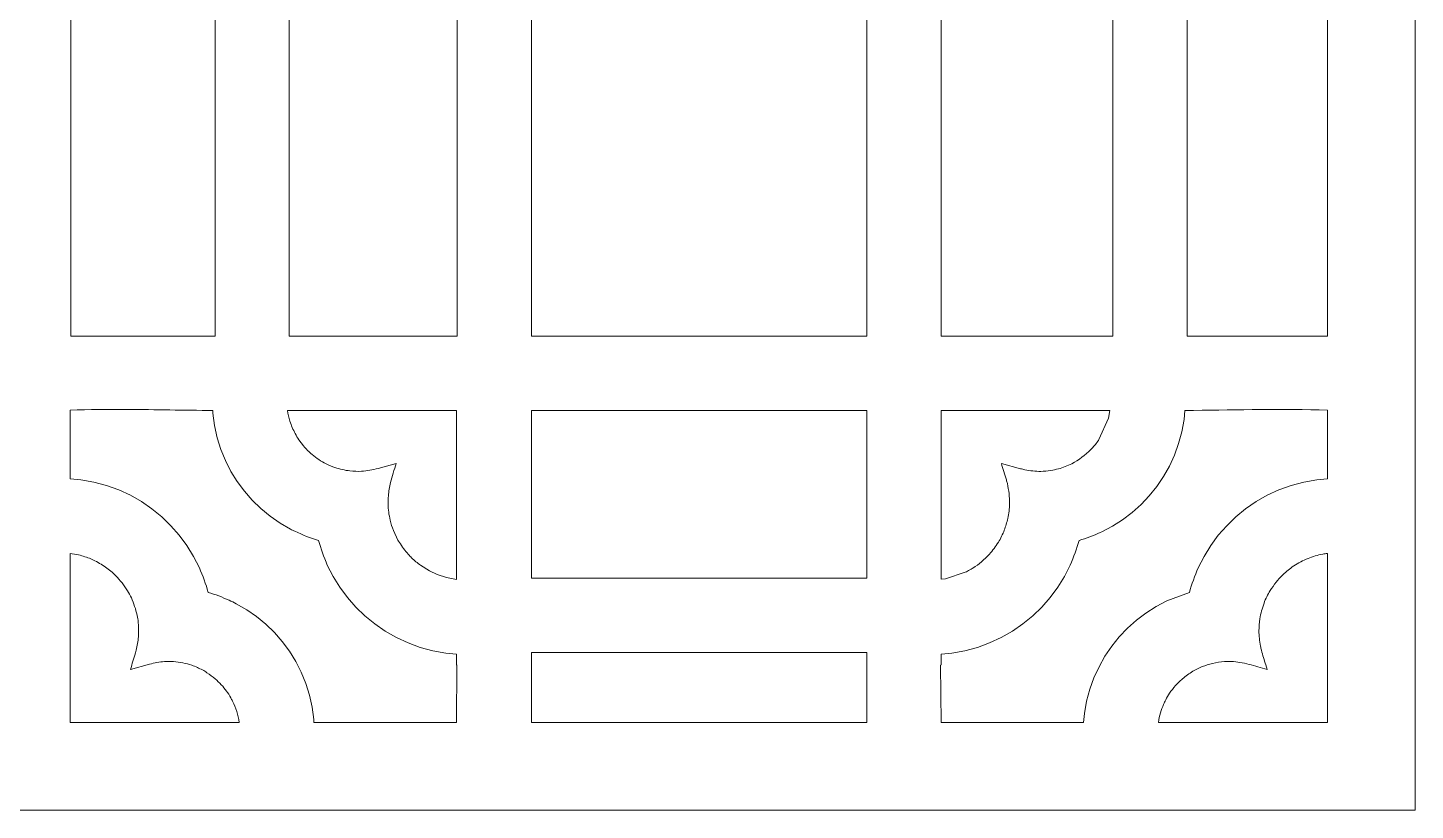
# Model space of a CAD drawing. Header units: centimetres. Extents: x 1.9 to 27.5, y 3.5 to 9.5.
# Drawn here: x 22.19 to 27.5, y 3.51 to 6.51 of the extents above; entities that cross this region are included whole.
import ezdxf

# ---------------------------------------------------------------- set-up
doc = ezdxf.new("R2010")
doc.units = ezdxf.units.CM
doc.header["$MEASUREMENT"] = 0
doc.layers.add('layer 1', color=7, linetype='Continuous')

msp = doc.modelspace()

# ---------------------------------------------------------------- linework, layer by layer
at = {"layer": 'layer 1', "color": 250, "lineweight": 9}
for points, knots in [([(27.5, 9.5), (27.5, 9.5), (27.5, 3.5124), (27.5, 3.5124), (27.5, 3.5124), (27.5, 3.5124), (15.51855, 3.5124), (15.51855, 3.5124), (15.51855, 3.5124), (15.51855, 3.5124), (15.51855, 9.5), (15.51855, 9.5), (15.51855, 9.5), (15.51855, 9.5), (27.5, 9.5), (27.5, 9.5)], [0, 0, 0, 0, 0.2, 0.2, 0.2, 0.2, 0.4, 0.4, 0.4, 0.4, 0.6, 0.6, 0.6, 0.6, 1, 1, 1, 1]), ([(22.90642, 7.6861), (22.90642, 7.6861), (22.35434, 7.6861), (22.35434, 7.6861), (22.35434, 7.6861), (22.35434, 7.6861), (22.35434, 5.32631), (22.35434, 5.32631), (22.35434, 5.32631), (22.35434, 5.32631), (22.90642, 5.32631), (22.90642, 5.32631), (22.90642, 5.32631), (22.90642, 5.32631), (22.90642, 7.6861), (22.90642, 7.6861)], [0, 0, 0, 0, 0.2, 0.2, 0.2, 0.2, 0.4, 0.4, 0.4, 0.4, 0.6, 0.6, 0.6, 0.6, 1, 1, 1, 1]), ([(23.83271, 7.6861), (23.83271, 7.6861), (23.19083, 7.6861), (23.19083, 7.6861), (23.19083, 7.6861), (23.19083, 7.6861), (23.19083, 5.32631), (23.19083, 5.32631), (23.19083, 5.32631), (23.19083, 5.32631), (23.83271, 5.32631), (23.83271, 5.32631), (23.83271, 5.32631), (23.83271, 5.32631), (23.83271, 7.6861), (23.83271, 7.6861)], [0, 0, 0, 0, 0.2, 0.2, 0.2, 0.2, 0.4, 0.4, 0.4, 0.4, 0.6, 0.6, 0.6, 0.6, 1, 1, 1, 1]), ([(24.11716, 5.32631), (24.11716, 5.32631), (25.40091, 5.32631), (25.40091, 5.32631), (25.40091, 5.32631), (25.40091, 5.32631), (25.40091, 7.6861), (25.40091, 7.6861), (25.40091, 7.6861), (25.40091, 7.6861), (24.11716, 7.6861), (24.11716, 7.6861), (24.11716, 7.6861), (24.11716, 7.6861), (24.11716, 5.32631), (24.11716, 5.32631)], [0, 0, 0, 0, 0.2, 0.2, 0.2, 0.2, 0.4, 0.4, 0.4, 0.4, 0.6, 0.6, 0.6, 0.6, 1, 1, 1, 1]), ([(26.34222, 7.6861), (26.34222, 7.6861), (25.68537, 7.6861), (25.68537, 7.6861), (25.68537, 7.6861), (25.68537, 7.6861), (25.68537, 5.32631), (25.68537, 5.32631), (25.68537, 5.32631), (25.68537, 5.32631), (26.34222, 5.32631), (26.34222, 5.32631), (26.34222, 5.32631), (26.34222, 5.32631), (26.34222, 7.6861), (26.34222, 7.6861)], [0, 0, 0, 0, 0.2, 0.2, 0.2, 0.2, 0.4, 0.4, 0.4, 0.4, 0.6, 0.6, 0.6, 0.6, 1, 1, 1, 1]), ([(26.62663, 5.32631), (26.62663, 5.32631), (27.16373, 5.32631), (27.16373, 5.32631), (27.16373, 5.32631), (27.16373, 5.32631), (27.16373, 7.6861), (27.16373, 7.6861), (27.16373, 7.6861), (27.16373, 7.6861), (26.62663, 7.6861), (26.62663, 7.6861), (26.62663, 7.6861), (26.62663, 7.6861), (26.62663, 5.32631), (26.62663, 5.32631)], [0, 0, 0, 0, 0.2, 0.2, 0.2, 0.2, 0.4, 0.4, 0.4, 0.4, 0.6, 0.6, 0.6, 0.6, 1, 1, 1, 1]), ([(22.89762, 5.04202), (22.78843, 5.0426), (22.6793, 5.04522), (22.57017, 5.04581), (22.57017, 5.04581), (22.49752, 5.04611), (22.4248, 5.04572), (22.35221, 5.0433)], [0, 0, 0, 0, 0.3333333, 0.3333333, 0.3333333, 0.3333333, 1, 1, 1, 1]), ([(27.16373, 5.0433), (26.99319, 5.04886), (26.8225, 5.04378), (26.65185, 5.04223), (26.65185, 5.04223), (26.64064, 5.04217), (26.62943, 5.04206), (26.61816, 5.04202)], [0, 0, 0, 0, 0.3333333, 0.3333333, 0.3333333, 0.3333333, 1, 1, 1, 1]), ([(22.35221, 5.0433), (22.35221, 5.0433), (22.35221, 4.78048), (22.35221, 4.78048), (22.35221, 4.78048), (22.35221, 4.78048), (22.3931, 4.77683), (22.3931, 4.77683), (22.3931, 4.77683), (22.3931, 4.77683), (22.44292, 4.76795), (22.44292, 4.76795), (22.44292, 4.76795), (22.44292, 4.76795), (22.4912, 4.75495), (22.4912, 4.75495), (22.4912, 4.75495), (22.4912, 4.75495), (22.53773, 4.73798), (22.53773, 4.73798), (22.53773, 4.73798), (22.53773, 4.73798), (22.58239, 4.71729), (22.58239, 4.71729), (22.58239, 4.71729), (22.58239, 4.71729), (22.62482, 4.69305), (22.62482, 4.69305), (22.62482, 4.69305), (22.62482, 4.69305), (22.66499, 4.66542), (22.66499, 4.66542), (22.66499, 4.66542), (22.66499, 4.66542), (22.70266, 4.63464), (22.70266, 4.63464), (22.70266, 4.63464), (22.70266, 4.63464), (22.73762, 4.60089), (22.73762, 4.60089), (22.73762, 4.60089), (22.73762, 4.60089), (22.76966, 4.56436), (22.76966, 4.56436), (22.76966, 4.56436), (22.76966, 4.56436), (22.79869, 4.52525), (22.79869, 4.52525), (22.79869, 4.52525), (22.79869, 4.52525), (22.82431, 4.48369), (22.82431, 4.48369), (22.82431, 4.48369), (22.82431, 4.48369), (22.84654, 4.44003), (22.84654, 4.44003)], [0, 0, 0, 0, 0.0666667, 0.0666667, 0.0666667, 0.0666667, 0.1333333, 0.1333333, 0.1333333, 0.1333333, 0.2, 0.2, 0.2, 0.2, 0.2666667, 0.2666667, 0.2666667, 0.2666667, 0.3333333, 0.3333333, 0.3333333, 0.3333333, 0.4, 0.4, 0.4, 0.4, 0.4666667, 0.4666667, 0.4666667, 0.4666667, 0.5333333, 0.5333333, 0.5333333, 0.5333333, 0.6, 0.6, 0.6, 0.6, 0.6666667, 0.6666667, 0.6666667, 0.6666667, 0.7333333, 0.7333333, 0.7333333, 0.7333333, 0.8, 0.8, 0.8, 0.8, 0.8666667, 0.8666667, 0.8666667, 0.8666667, 1, 1, 1, 1]), ([(23.19498, 4.58793), (23.19498, 4.58793), (23.15517, 4.61102), (23.15517, 4.61102), (23.15517, 4.61102), (23.15517, 4.61102), (23.11745, 4.63721), (23.11745, 4.63721), (23.11745, 4.63721), (23.11745, 4.63721), (23.08208, 4.66638), (23.08208, 4.66638), (23.08208, 4.66638), (23.08208, 4.66638), (23.04927, 4.69829), (23.04927, 4.69829), (23.04927, 4.69829), (23.04927, 4.69829), (23.0191, 4.73275), (23.0191, 4.73275), (23.0191, 4.73275), (23.0191, 4.73275), (22.99181, 4.76966), (22.99181, 4.76966), (22.99181, 4.76966), (22.99181, 4.76966), (22.96759, 4.80877), (22.96759, 4.80877), (22.96759, 4.80877), (22.96759, 4.80877), (22.94655, 4.84993), (22.94655, 4.84993), (22.94655, 4.84993), (22.94655, 4.84993), (22.92891, 4.89303), (22.92891, 4.89303), (22.92891, 4.89303), (22.92891, 4.89303), (22.9149, 4.93777), (22.9149, 4.93777), (22.9149, 4.93777), (22.9149, 4.93777), (22.90464, 4.98403), (22.90464, 4.98403), (22.90464, 4.98403), (22.90464, 4.98403), (22.89831, 5.03154), (22.89831, 5.03154), (22.89831, 5.03154), (22.89831, 5.03154), (22.89762, 5.04202), (22.89762, 5.04202)], [0, 0, 0, 0, 0.0714286, 0.0714286, 0.0714286, 0.0714286, 0.1428571, 0.1428571, 0.1428571, 0.1428571, 0.2142857, 0.2142857, 0.2142857, 0.2142857, 0.2857143, 0.2857143, 0.2857143, 0.2857143, 0.3571429, 0.3571429, 0.3571429, 0.3571429, 0.4285714, 0.4285714, 0.4285714, 0.4285714, 0.5, 0.5, 0.5, 0.5, 0.5714286, 0.5714286, 0.5714286, 0.5714286, 0.6428571, 0.6428571, 0.6428571, 0.6428571, 0.7142857, 0.7142857, 0.7142857, 0.7142857, 0.7857143, 0.7857143, 0.7857143, 0.7857143, 0.8571429, 0.8571429, 0.8571429, 0.8571429, 1, 1, 1, 1]), ([(23.18358, 5.0419), (23.18568, 5.02794), (23.189, 5.01429), (23.19275, 5.00067), (23.19275, 5.00067), (23.19852, 4.98435), (23.20529, 4.96859), (23.21336, 4.95324), (23.21336, 4.95324), (23.21755, 4.9453), (23.22205, 4.93753), (23.22689, 4.92989)], [0, 0, 0, 0, 0.25, 0.25, 0.25, 0.25, 0.5, 0.5, 0.5, 0.5, 1, 1, 1, 1]), ([(23.69328, 4.4495), (23.69328, 4.4495), (23.72742, 4.42838), (23.72742, 4.42838), (23.72742, 4.42838), (23.72742, 4.42838), (23.75623, 4.41463), (23.75623, 4.41463), (23.75623, 4.41463), (23.75623, 4.41463), (23.79256, 4.40254), (23.79256, 4.40254), (23.79256, 4.40254), (23.79256, 4.40254), (23.83061, 4.39581), (23.83061, 4.39581), (23.83061, 4.39581), (23.83061, 4.39581), (23.83061, 5.0419), (23.83061, 5.0419), (23.83061, 5.0419), (23.83061, 5.0419), (23.18358, 5.0419), (23.18358, 5.0419)], [0, 0, 0, 0, 0.1428571, 0.1428571, 0.1428571, 0.1428571, 0.2857143, 0.2857143, 0.2857143, 0.2857143, 0.4285714, 0.4285714, 0.4285714, 0.4285714, 0.5714286, 0.5714286, 0.5714286, 0.5714286, 0.7142857, 0.7142857, 0.7142857, 0.7142857, 1, 1, 1, 1]), ([(24.11716, 4.40001), (24.11716, 4.40001), (25.40091, 4.40001), (25.40091, 4.40001), (25.40091, 4.40001), (25.40091, 4.40001), (25.40091, 5.0419), (25.40091, 5.0419), (25.40091, 5.0419), (25.40091, 5.0419), (24.11716, 5.0419), (24.11716, 5.0419), (24.11716, 5.0419), (24.11716, 5.0419), (24.11716, 4.40001), (24.11716, 4.40001)], [0, 0, 0, 0, 0.2, 0.2, 0.2, 0.2, 0.4, 0.4, 0.4, 0.4, 0.6, 0.6, 0.6, 0.6, 1, 1, 1, 1]), ([(26.2895, 4.93055), (26.2895, 4.93055), (26.32642, 5.01303), (26.32642, 5.01303), (26.32642, 5.01303), (26.32642, 5.01303), (26.3317, 5.0419), (26.3317, 5.0419), (26.3317, 5.0419), (26.3317, 5.0419), (25.68537, 5.0419), (25.68537, 5.0419), (25.68537, 5.0419), (25.68537, 5.0419), (25.68537, 4.39603), (25.68537, 4.39603), (25.68537, 4.39603), (25.68537, 4.39603), (25.70244, 4.39829), (25.70244, 4.39829), (25.70244, 4.39829), (25.70244, 4.39829), (25.77774, 4.42275), (25.77774, 4.42275)], [0, 0, 0, 0, 0.1428571, 0.1428571, 0.1428571, 0.1428571, 0.2857143, 0.2857143, 0.2857143, 0.2857143, 0.4285714, 0.4285714, 0.4285714, 0.4285714, 0.5714286, 0.5714286, 0.5714286, 0.5714286, 0.7142857, 0.7142857, 0.7142857, 0.7142857, 1, 1, 1, 1]), ([(26.61816, 5.04202), (26.61816, 5.04202), (26.61506, 5.00768), (26.61506, 5.00768), (26.61506, 5.00768), (26.61506, 5.00768), (26.60668, 4.96073), (26.60668, 4.96073), (26.60668, 4.96073), (26.60668, 4.96073), (26.59454, 4.9152), (26.59454, 4.9152), (26.59454, 4.9152), (26.59454, 4.9152), (26.57865, 4.87126), (26.57865, 4.87126), (26.57865, 4.87126), (26.57865, 4.87126), (26.55932, 4.82912), (26.55932, 4.82912), (26.55932, 4.82912), (26.55932, 4.82912), (26.53666, 4.78895), (26.53666, 4.78895), (26.53666, 4.78895), (26.53666, 4.78895), (26.51086, 4.75091), (26.51086, 4.75091), (26.51086, 4.75091), (26.51086, 4.75091), (26.48214, 4.7152), (26.48214, 4.7152), (26.48214, 4.7152), (26.48214, 4.7152), (26.45061, 4.682), (26.45061, 4.682), (26.45061, 4.682), (26.45061, 4.682), (26.41647, 4.65144), (26.41647, 4.65144), (26.41647, 4.65144), (26.41647, 4.65144), (26.37989, 4.62373), (26.37989, 4.62373), (26.37989, 4.62373), (26.37989, 4.62373), (26.34113, 4.59906), (26.34113, 4.59906), (26.34113, 4.59906), (26.34113, 4.59906), (26.30032, 4.57763), (26.30032, 4.57763), (26.30032, 4.57763), (26.30032, 4.57763), (26.29451, 4.57501), (26.29451, 4.57501)], [0, 0, 0, 0, 0.0666667, 0.0666667, 0.0666667, 0.0666667, 0.1333333, 0.1333333, 0.1333333, 0.1333333, 0.2, 0.2, 0.2, 0.2, 0.2666667, 0.2666667, 0.2666667, 0.2666667, 0.3333333, 0.3333333, 0.3333333, 0.3333333, 0.4, 0.4, 0.4, 0.4, 0.4666667, 0.4666667, 0.4666667, 0.4666667, 0.5333333, 0.5333333, 0.5333333, 0.5333333, 0.6, 0.6, 0.6, 0.6, 0.6666667, 0.6666667, 0.6666667, 0.6666667, 0.7333333, 0.7333333, 0.7333333, 0.7333333, 0.8, 0.8, 0.8, 0.8, 0.8666667, 0.8666667, 0.8666667, 0.8666667, 1, 1, 1, 1]), ([(26.6694, 4.44003), (26.6694, 4.44003), (26.69163, 4.48369), (26.69163, 4.48369), (26.69163, 4.48369), (26.69163, 4.48369), (26.71734, 4.52525), (26.71734, 4.52525), (26.71734, 4.52525), (26.71734, 4.52525), (26.74632, 4.56436), (26.74632, 4.56436), (26.74632, 4.56436), (26.74632, 4.56436), (26.77836, 4.60089), (26.77836, 4.60089), (26.77836, 4.60089), (26.77836, 4.60089), (26.81329, 4.63464), (26.81329, 4.63464), (26.81329, 4.63464), (26.81329, 4.63464), (26.85096, 4.66542), (26.85096, 4.66542), (26.85096, 4.66542), (26.85096, 4.66542), (26.89112, 4.69305), (26.89112, 4.69305), (26.89112, 4.69305), (26.89112, 4.69305), (26.93356, 4.71729), (26.93356, 4.71729), (26.93356, 4.71729), (26.93356, 4.71729), (26.97825, 4.73798), (26.97825, 4.73798), (26.97825, 4.73798), (26.97825, 4.73798), (27.02479, 4.75495), (27.02479, 4.75495), (27.02479, 4.75495), (27.02479, 4.75495), (27.07303, 4.76795), (27.07303, 4.76795), (27.07303, 4.76795), (27.07303, 4.76795), (27.12288, 4.77683), (27.12288, 4.77683), (27.12288, 4.77683), (27.12288, 4.77683), (27.16373, 4.78048), (27.16373, 4.78048), (27.16373, 4.78048), (27.16373, 4.78048), (27.16373, 5.0433), (27.16373, 5.0433)], [0, 0, 0, 0, 0.0666667, 0.0666667, 0.0666667, 0.0666667, 0.1333333, 0.1333333, 0.1333333, 0.1333333, 0.2, 0.2, 0.2, 0.2, 0.2666667, 0.2666667, 0.2666667, 0.2666667, 0.3333333, 0.3333333, 0.3333333, 0.3333333, 0.4, 0.4, 0.4, 0.4, 0.4666667, 0.4666667, 0.4666667, 0.4666667, 0.5333333, 0.5333333, 0.5333333, 0.5333333, 0.6, 0.6, 0.6, 0.6, 0.6666667, 0.6666667, 0.6666667, 0.6666667, 0.7333333, 0.7333333, 0.7333333, 0.7333333, 0.8, 0.8, 0.8, 0.8, 0.8666667, 0.8666667, 0.8666667, 0.8666667, 1, 1, 1, 1]), ([(23.24483, 4.90625), (23.25526, 4.89466), (23.26626, 4.88379), (23.27806, 4.87359), (23.27806, 4.87359), (23.28631, 4.86661), (23.29481, 4.86013), (23.3038, 4.854)], [0, 0, 0, 0, 0.3333333, 0.3333333, 0.3333333, 0.3333333, 1, 1, 1, 1]), ([(25.98924, 4.81909), (25.99483, 4.81767), (26.00033, 4.81639), (26.00588, 4.81522), (26.00588, 4.81522), (26.02604, 4.811), (26.04639, 4.80888), (26.06699, 4.80899), (26.06699, 4.80899), (26.07974, 4.80918), (26.09243, 4.8102), (26.10505, 4.81235), (26.10505, 4.81235), (26.11484, 4.81405), (26.12444, 4.81615), (26.13403, 4.81864), (26.13403, 4.81864), (26.15185, 4.82332), (26.16892, 4.82993), (26.18529, 4.8382), (26.18529, 4.8382), (26.21248, 4.85223), (26.23701, 4.87122), (26.25863, 4.8928), (26.25863, 4.8928), (26.26823, 4.90261), (26.27723, 4.91301), (26.28521, 4.92419), (26.28521, 4.92419), (26.28666, 4.92629), (26.28809, 4.92841), (26.2895, 4.93055)], [0, 0, 0, 0, 0.1111111, 0.1111111, 0.1111111, 0.1111111, 0.2222222, 0.2222222, 0.2222222, 0.2222222, 0.3333333, 0.3333333, 0.3333333, 0.3333333, 0.4444444, 0.4444444, 0.4444444, 0.4444444, 0.5555556, 0.5555556, 0.5555556, 0.5555556, 0.6666667, 0.6666667, 0.6666667, 0.6666667, 0.7777778, 0.7777778, 0.7777778, 0.7777778, 1, 1, 1, 1]), ([(23.3038, 4.854), (23.31276, 4.84805), (23.32192, 4.84267), (23.33157, 4.83781), (23.33157, 4.83781), (23.34258, 4.83241), (23.35375, 4.82733), (23.3654, 4.82346), (23.3654, 4.82346), (23.38422, 4.81758), (23.40325, 4.81307), (23.42281, 4.81069), (23.42281, 4.81069), (23.43765, 4.80903), (23.45245, 4.80855), (23.46738, 4.80934), (23.46738, 4.80934), (23.48864, 4.81065), (23.50976, 4.81458), (23.53045, 4.82008)], [0, 0, 0, 0, 0.1666667, 0.1666667, 0.1666667, 0.1666667, 0.3333333, 0.3333333, 0.3333333, 0.3333333, 0.5, 0.5, 0.5, 0.5, 0.6666667, 0.6666667, 0.6666667, 0.6666667, 1, 1, 1, 1]), ([(23.59978, 4.8392), (23.59244, 4.81477), (23.58485, 4.79037), (23.57778, 4.76586), (23.57778, 4.76586), (23.57407, 4.74938), (23.57141, 4.73279), (23.56979, 4.71592), (23.56979, 4.71592), (23.569, 4.70532), (23.56861, 4.69484), (23.56873, 4.68418), (23.56873, 4.68418), (23.569, 4.67358), (23.56979, 4.66315), (23.57105, 4.65258), (23.57105, 4.65258), (23.57254, 4.64241), (23.57446, 4.63246), (23.57686, 4.6225), (23.57686, 4.6225), (23.5803, 4.60897), (23.58432, 4.59579), (23.58935, 4.58277)], [0, 0, 0, 0, 0.1428571, 0.1428571, 0.1428571, 0.1428571, 0.2857143, 0.2857143, 0.2857143, 0.2857143, 0.4285714, 0.4285714, 0.4285714, 0.4285714, 0.5714286, 0.5714286, 0.5714286, 0.5714286, 0.7142857, 0.7142857, 0.7142857, 0.7142857, 1, 1, 1, 1]), ([(25.79476, 4.43182), (25.79887, 4.43414), (25.80292, 4.43659), (25.8069, 4.43903), (25.8069, 4.43903), (25.8303, 4.45357), (25.85178, 4.47128), (25.87007, 4.49197), (25.87007, 4.49197), (25.8826, 4.50634), (25.89403, 4.52153), (25.90442, 4.53751), (25.90442, 4.53751), (25.91307, 4.55257), (25.92118, 4.56794), (25.92729, 4.58417), (25.92729, 4.58417), (25.93254, 4.59872), (25.93712, 4.61351), (25.94044, 4.62857), (25.94044, 4.62857), (25.94462, 4.64739), (25.94694, 4.66624), (25.94733, 4.68549), (25.94733, 4.68549), (25.94768, 4.71131), (25.94445, 4.73719), (25.93895, 4.76238), (25.93895, 4.76238), (25.93791, 4.76717), (25.93646, 4.77182), (25.93507, 4.77652), (25.93507, 4.77652), (25.92882, 4.79746), (25.92232, 4.81833), (25.91595, 4.83921)], [0, 0, 0, 0, 0.1, 0.1, 0.1, 0.1, 0.2, 0.2, 0.2, 0.2, 0.3, 0.3, 0.3, 0.3, 0.4, 0.4, 0.4, 0.4, 0.5, 0.5, 0.5, 0.5, 0.6, 0.6, 0.6, 0.6, 0.7, 0.7, 0.7, 0.7, 0.8, 0.8, 0.8, 0.8, 1, 1, 1, 1]), ([(23.33628, 4.45055), (23.3231, 4.48128), (23.31093, 4.51254), (23.30271, 4.54501), (23.30271, 4.54501), (23.27142, 4.55358), (23.24146, 4.56576), (23.21218, 4.57954), (23.21218, 4.57954), (23.20641, 4.58229), (23.2007, 4.58509), (23.19498, 4.58793)], [0, 0, 0, 0, 0.25, 0.25, 0.25, 0.25, 0.5, 0.5, 0.5, 0.5, 1, 1, 1, 1]), ([(26.29451, 4.57501), (26.26806, 4.5634), (26.24117, 4.55257), (26.21323, 4.54501), (26.21323, 4.54501), (26.20502, 4.51254), (26.19293, 4.48128), (26.1797, 4.45051)], [0, 0, 0, 0, 0.3333333, 0.3333333, 0.3333333, 0.3333333, 1, 1, 1, 1]), ([(23.60676, 4.54594), (23.60842, 4.54296), (23.61017, 4.54009), (23.61196, 4.53716), (23.61196, 4.53716), (23.62204, 4.521), (23.63374, 4.50599), (23.64627, 4.49163), (23.64627, 4.49163), (23.65029, 4.48713), (23.65425, 4.48255), (23.65871, 4.4784), (23.65871, 4.4784), (23.66975, 4.46819), (23.68101, 4.45832), (23.69328, 4.4495)], [0, 0, 0, 0, 0.2, 0.2, 0.2, 0.2, 0.4, 0.4, 0.4, 0.4, 0.6, 0.6, 0.6, 0.6, 1, 1, 1, 1]), ([(22.35221, 4.49477), (22.35221, 4.49477), (22.35221, 3.84866), (22.35221, 3.84866), (22.35221, 3.84866), (22.35221, 3.84866), (22.99919, 3.84866), (22.99919, 3.84866)], [0, 0, 0, 0, 0.3333333, 0.3333333, 0.3333333, 0.3333333, 1, 1, 1, 1]), ([(22.58274, 4.0512), (22.58911, 4.07216), (22.5957, 4.09303), (22.60195, 4.11403), (22.60195, 4.11403), (22.60304, 4.11756), (22.60404, 4.1211), (22.605, 4.12467), (22.605, 4.12467), (22.60884, 4.14158), (22.61164, 4.15856), (22.61312, 4.1758), (22.61312, 4.1758), (22.61412, 4.18823), (22.61439, 4.2006), (22.61382, 4.21303), (22.61382, 4.21303), (22.61316, 4.2242), (22.61246, 4.23534), (22.61063, 4.24634), (22.61063, 4.24634), (22.60985, 4.25049), (22.60902, 4.25459), (22.6081, 4.2587), (22.6081, 4.2587), (22.60312, 4.28153), (22.59588, 4.30356), (22.58618, 4.32483), (22.58618, 4.32483), (22.58174, 4.33431), (22.5769, 4.34343), (22.57147, 4.35237), (22.57147, 4.35237), (22.55869, 4.37303), (22.54337, 4.39206), (22.52673, 4.40974), (22.52673, 4.40974), (22.51429, 4.42152), (22.50136, 4.43273), (22.48735, 4.44261), (22.48735, 4.44261), (22.47269, 4.45287), (22.45714, 4.46169), (22.44109, 4.46958), (22.44109, 4.46958), (22.43789, 4.47112), (22.43466, 4.4726), (22.43152, 4.47408), (22.43152, 4.47408), (22.41616, 4.4801), (22.40052, 4.48547), (22.38447, 4.48922), (22.38447, 4.48922), (22.37381, 4.49167), (22.36308, 4.49346), (22.35221, 4.49477)], [0, 0, 0, 0, 0.0666667, 0.0666667, 0.0666667, 0.0666667, 0.1333333, 0.1333333, 0.1333333, 0.1333333, 0.2, 0.2, 0.2, 0.2, 0.2666667, 0.2666667, 0.2666667, 0.2666667, 0.3333333, 0.3333333, 0.3333333, 0.3333333, 0.4, 0.4, 0.4, 0.4, 0.4666667, 0.4666667, 0.4666667, 0.4666667, 0.5333333, 0.5333333, 0.5333333, 0.5333333, 0.6, 0.6, 0.6, 0.6, 0.6666667, 0.6666667, 0.6666667, 0.6666667, 0.7333333, 0.7333333, 0.7333333, 0.7333333, 0.8, 0.8, 0.8, 0.8, 0.8666667, 0.8666667, 0.8666667, 0.8666667, 1, 1, 1, 1]), ([(26.51679, 3.84866), (26.51679, 3.84866), (27.16373, 3.84866), (27.16373, 3.84866), (27.16373, 3.84866), (27.16373, 3.84866), (27.16373, 4.49477), (27.16373, 4.49477)], [0, 0, 0, 0, 0.3333333, 0.3333333, 0.3333333, 0.3333333, 1, 1, 1, 1]), ([(27.16373, 4.49477), (27.15771, 4.49403), (27.1517, 4.49311), (27.14575, 4.49211), (27.14575, 4.49211), (27.12645, 4.48875), (27.10778, 4.48333), (27.08962, 4.47605), (27.08962, 4.47605), (27.07045, 4.46823), (27.0522, 4.45819), (27.03492, 4.44689)], [0, 0, 0, 0, 0.25, 0.25, 0.25, 0.25, 0.5, 0.5, 0.5, 0.5, 1, 1, 1, 1]), ([(22.84654, 4.44003), (22.85977, 4.40934), (22.87191, 4.37805), (22.8801, 4.34556), (22.8801, 4.34556), (22.90765, 4.33802), (22.93429, 4.32767), (22.96034, 4.31579), (22.96034, 4.31579), (22.96959, 4.31156), (22.97876, 4.30715), (22.98785, 4.30261)], [0, 0, 0, 0, 0.25, 0.25, 0.25, 0.25, 0.5, 0.5, 0.5, 0.5, 1, 1, 1, 1]), ([(23.26792, 3.95281), (23.26792, 3.95281), (23.27818, 3.90654), (23.27818, 3.90654), (23.27818, 3.90654), (23.27818, 3.90654), (23.28451, 3.85901), (23.28451, 3.85901), (23.28451, 3.85901), (23.28451, 3.85901), (23.28522, 3.84866), (23.28522, 3.84866), (23.28522, 3.84866), (23.28522, 3.84866), (23.83088, 3.84866), (23.83088, 3.84866), (23.83088, 3.84866), (23.83088, 3.84866), (23.83254, 4.06749), (23.83254, 4.06749), (23.83254, 4.06749), (23.83254, 4.06749), (23.83061, 4.06811), (23.83061, 4.06811), (23.83061, 4.06811), (23.83061, 4.06811), (23.83061, 4.1101), (23.83061, 4.1101), (23.83061, 4.1101), (23.83061, 4.1101), (23.78972, 4.11372), (23.78972, 4.11372), (23.78972, 4.11372), (23.78972, 4.11372), (23.73991, 4.12258), (23.73991, 4.12258), (23.73991, 4.12258), (23.73991, 4.12258), (23.69163, 4.1356), (23.69163, 4.1356), (23.69163, 4.1356), (23.69163, 4.1356), (23.64509, 4.15257), (23.64509, 4.15257), (23.64509, 4.15257), (23.64509, 4.15257), (23.60048, 4.17327), (23.60048, 4.17327), (23.60048, 4.17327), (23.60048, 4.17327), (23.55795, 4.19753), (23.55795, 4.19753), (23.55795, 4.19753), (23.55795, 4.19753), (23.5178, 4.22517), (23.5178, 4.22517), (23.5178, 4.22517), (23.5178, 4.22517), (23.48016, 4.25595), (23.48016, 4.25595), (23.48016, 4.25595), (23.48016, 4.25595), (23.4452, 4.28969), (23.4452, 4.28969), (23.4452, 4.28969), (23.4452, 4.28969), (23.41312, 4.32622), (23.41312, 4.32622), (23.41312, 4.32622), (23.41312, 4.32622), (23.38418, 4.36534), (23.38418, 4.36534), (23.38418, 4.36534), (23.38418, 4.36534), (23.35846, 4.40685), (23.35846, 4.40685), (23.35846, 4.40685), (23.35846, 4.40685), (23.33628, 4.45055), (23.33628, 4.45055)], [0, 0, 0, 0, 0.047619, 0.047619, 0.047619, 0.047619, 0.0952381, 0.0952381, 0.0952381, 0.0952381, 0.1428571, 0.1428571, 0.1428571, 0.1428571, 0.1904762, 0.1904762, 0.1904762, 0.1904762, 0.2380952, 0.2380952, 0.2380952, 0.2380952, 0.2857143, 0.2857143, 0.2857143, 0.2857143, 0.3333333, 0.3333333, 0.3333333, 0.3333333, 0.3809524, 0.3809524, 0.3809524, 0.3809524, 0.4285714, 0.4285714, 0.4285714, 0.4285714, 0.4761905, 0.4761905, 0.4761905, 0.4761905, 0.5238095, 0.5238095, 0.5238095, 0.5238095, 0.5714286, 0.5714286, 0.5714286, 0.5714286, 0.6190476, 0.6190476, 0.6190476, 0.6190476, 0.6666667, 0.6666667, 0.6666667, 0.6666667, 0.7142857, 0.7142857, 0.7142857, 0.7142857, 0.7619048, 0.7619048, 0.7619048, 0.7619048, 0.8095238, 0.8095238, 0.8095238, 0.8095238, 0.8571429, 0.8571429, 0.8571429, 0.8571429, 0.9047619, 0.9047619, 0.9047619, 0.9047619, 1, 1, 1, 1]), ([(26.1797, 4.45051), (26.1797, 4.45051), (26.15752, 4.40685), (26.15752, 4.40685), (26.15752, 4.40685), (26.15752, 4.40685), (26.13173, 4.36534), (26.13173, 4.36534), (26.13173, 4.36534), (26.13173, 4.36534), (26.10282, 4.32622), (26.10282, 4.32622), (26.10282, 4.32622), (26.10282, 4.32622), (26.07074, 4.28969), (26.07074, 4.28969), (26.07074, 4.28969), (26.07074, 4.28969), (26.03582, 4.25595), (26.03582, 4.25595), (26.03582, 4.25595), (26.03582, 4.25595), (25.99818, 4.22517), (25.99818, 4.22517), (25.99818, 4.22517), (25.99818, 4.22517), (25.95799, 4.19753), (25.95799, 4.19753), (25.95799, 4.19753), (25.95799, 4.19753), (25.91552, 4.17327), (25.91552, 4.17327), (25.91552, 4.17327), (25.91552, 4.17327), (25.87089, 4.15257), (25.87089, 4.15257), (25.87089, 4.15257), (25.87089, 4.15257), (25.82436, 4.13563), (25.82436, 4.13563), (25.82436, 4.13563), (25.82436, 4.13563), (25.77608, 4.12258), (25.77608, 4.12258), (25.77608, 4.12258), (25.77608, 4.12258), (25.72622, 4.11372), (25.72622, 4.11372), (25.72622, 4.11372), (25.72622, 4.11372), (25.68537, 4.1101), (25.68537, 4.1101), (25.68537, 4.1101), (25.68537, 4.1101), (25.68537, 4.06811), (25.68537, 4.06811), (25.68537, 4.06811), (25.68537, 4.06811), (25.68341, 4.06749), (25.68341, 4.06749), (25.68341, 4.06749), (25.68341, 4.06749), (25.68507, 3.84866), (25.68507, 3.84866), (25.68507, 3.84866), (25.68507, 3.84866), (26.23095, 3.84866), (26.23095, 3.84866), (26.23095, 3.84866), (26.23095, 3.84866), (26.2341, 3.88288), (26.2341, 3.88288), (26.2341, 3.88288), (26.2341, 3.88288), (26.24243, 3.92985), (26.24243, 3.92985), (26.24243, 3.92985), (26.24243, 3.92985), (26.25461, 3.97538), (26.25461, 3.97538), (26.25461, 3.97538), (26.25461, 3.97538), (26.27045, 4.0193), (26.27045, 4.0193), (26.27045, 4.0193), (26.27045, 4.0193), (26.2898, 4.06147), (26.2898, 4.06147), (26.2898, 4.06147), (26.2898, 4.06147), (26.31244, 4.10162), (26.31244, 4.10162), (26.31244, 4.10162), (26.31244, 4.10162), (26.33825, 4.13965), (26.33825, 4.13965), (26.33825, 4.13965), (26.33825, 4.13965), (26.36698, 4.17536), (26.36698, 4.17536), (26.36698, 4.17536), (26.36698, 4.17536), (26.39846, 4.20858), (26.39846, 4.20858), (26.39846, 4.20858), (26.39846, 4.20858), (26.43263, 4.23914), (26.43263, 4.23914), (26.43263, 4.23914), (26.43263, 4.23914), (26.46921, 4.26682), (26.46921, 4.26682), (26.46921, 4.26682), (26.46921, 4.26682), (26.50797, 4.29153), (26.50797, 4.29153), (26.50797, 4.29153), (26.50797, 4.29153), (26.5491, 4.31309), (26.5491, 4.31309), (26.5491, 4.31309), (26.5491, 4.31309), (26.63575, 4.345), (26.63575, 4.345)], [0, 0, 0, 0, 0.03125, 0.03125, 0.03125, 0.03125, 0.0625, 0.0625, 0.0625, 0.0625, 0.09375, 0.09375, 0.09375, 0.09375, 0.125, 0.125, 0.125, 0.125, 0.15625, 0.15625, 0.15625, 0.15625, 0.1875, 0.1875, 0.1875, 0.1875, 0.21875, 0.21875, 0.21875, 0.21875, 0.25, 0.25, 0.25, 0.25, 0.28125, 0.28125, 0.28125, 0.28125, 0.3125, 0.3125, 0.3125, 0.3125, 0.34375, 0.34375, 0.34375, 0.34375, 0.375, 0.375, 0.375, 0.375, 0.40625, 0.40625, 0.40625, 0.40625, 0.4375, 0.4375, 0.4375, 0.4375, 0.46875, 0.46875, 0.46875, 0.46875, 0.5, 0.5, 0.5, 0.5, 0.53125, 0.53125, 0.53125, 0.53125, 0.5625, 0.5625, 0.5625, 0.5625, 0.59375, 0.59375, 0.59375, 0.59375, 0.625, 0.625, 0.625, 0.625, 0.65625, 0.65625, 0.65625, 0.65625, 0.6875, 0.6875, 0.6875, 0.6875, 0.71875, 0.71875, 0.71875, 0.71875, 0.75, 0.75, 0.75, 0.75, 0.78125, 0.78125, 0.78125, 0.78125, 0.8125, 0.8125, 0.8125, 0.8125, 0.84375, 0.84375, 0.84375, 0.84375, 0.875, 0.875, 0.875, 0.875, 0.90625, 0.90625, 0.90625, 0.90625, 0.9375, 0.9375, 0.9375, 0.9375, 1, 1, 1, 1]), ([(27.03492, 4.44689), (27.01994, 4.43693), (27.0061, 4.4258), (26.99319, 4.41332), (26.99319, 4.41332), (26.97468, 4.39528), (26.9587, 4.37464), (26.94472, 4.35303), (26.94472, 4.35303), (26.93578, 4.3374), (26.92726, 4.32152), (26.92116, 4.30453), (26.92116, 4.30453), (26.91412, 4.28489), (26.9088, 4.26489), (26.905, 4.24438), (26.905, 4.24438), (26.90312, 4.22931), (26.90203, 4.21421), (26.90151, 4.19901), (26.90151, 4.19901), (26.90216, 4.17941), (26.90414, 4.16004), (26.90767, 4.1407), (26.90767, 4.1407), (26.90862, 4.13537), (26.90973, 4.13001), (26.91094, 4.12467), (26.91094, 4.12467), (26.91631, 4.10596), (26.92207, 4.08731), (26.92771, 4.06863)], [0, 0, 0, 0, 0.1111111, 0.1111111, 0.1111111, 0.1111111, 0.2222222, 0.2222222, 0.2222222, 0.2222222, 0.3333333, 0.3333333, 0.3333333, 0.3333333, 0.4444444, 0.4444444, 0.4444444, 0.4444444, 0.5555556, 0.5555556, 0.5555556, 0.5555556, 0.6666667, 0.6666667, 0.6666667, 0.6666667, 0.7777778, 0.7777778, 0.7777778, 0.7777778, 1, 1, 1, 1]), ([(22.98785, 4.30261), (22.98785, 4.30261), (23.0277, 4.27957), (23.0277, 4.27957), (23.0277, 4.27957), (23.0277, 4.27957), (23.06537, 4.25332), (23.06537, 4.25332), (23.06537, 4.25332), (23.06537, 4.25332), (23.10074, 4.2242), (23.10074, 4.2242), (23.10074, 4.2242), (23.10074, 4.2242), (23.13355, 4.1923), (23.13355, 4.1923), (23.13355, 4.1923), (23.13355, 4.1923), (23.16372, 4.15781), (23.16372, 4.15781), (23.16372, 4.15781), (23.16372, 4.15781), (23.19101, 4.12092), (23.19101, 4.12092), (23.19101, 4.12092), (23.19101, 4.12092), (23.21523, 4.08182), (23.21523, 4.08182), (23.21523, 4.08182), (23.21523, 4.08182), (23.23623, 4.0406), (23.23623, 4.0406), (23.23623, 4.0406), (23.23623, 4.0406), (23.25387, 3.99756), (23.25387, 3.99756), (23.25387, 3.99756), (23.25387, 3.99756), (23.26792, 3.95281), (23.26792, 3.95281)], [0, 0, 0, 0, 0.0909091, 0.0909091, 0.0909091, 0.0909091, 0.1818182, 0.1818182, 0.1818182, 0.1818182, 0.2727273, 0.2727273, 0.2727273, 0.2727273, 0.3636364, 0.3636364, 0.3636364, 0.3636364, 0.4545455, 0.4545455, 0.4545455, 0.4545455, 0.5454545, 0.5454545, 0.5454545, 0.5454545, 0.6363636, 0.6363636, 0.6363636, 0.6363636, 0.7272727, 0.7272727, 0.7272727, 0.7272727, 0.8181818, 0.8181818, 0.8181818, 0.8181818, 1, 1, 1, 1]), ([(24.11716, 3.84866), (24.11716, 3.84866), (25.40091, 3.84866), (25.40091, 3.84866), (25.40091, 3.84866), (25.40091, 3.84866), (25.40091, 4.1156), (25.40091, 4.1156), (25.40091, 4.1156), (25.40091, 4.1156), (24.11716, 4.1156), (24.11716, 4.1156), (24.11716, 4.1156), (24.11716, 4.1156), (24.11716, 3.84866), (24.11716, 3.84866)], [0, 0, 0, 0, 0.2, 0.2, 0.2, 0.2, 0.4, 0.4, 0.4, 0.4, 0.6, 0.6, 0.6, 0.6, 1, 1, 1, 1]), ([(22.87557, 4.03864), (22.87011, 4.04226), (22.86457, 4.04571), (22.85884, 4.04903), (22.85884, 4.04903), (22.84558, 4.05579), (22.83222, 4.06204), (22.81812, 4.06688), (22.81812, 4.06688), (22.80651, 4.07064), (22.79481, 4.07365), (22.78293, 4.07613), (22.78293, 4.07613), (22.75984, 4.08086), (22.73644, 4.08264), (22.71296, 4.08111), (22.71296, 4.08111), (22.6937, 4.07972), (22.67463, 4.07623), (22.65599, 4.07147)], [0, 0, 0, 0, 0.1666667, 0.1666667, 0.1666667, 0.1666667, 0.3333333, 0.3333333, 0.3333333, 0.3333333, 0.5, 0.5, 0.5, 0.5, 0.6666667, 0.6666667, 0.6666667, 0.6666667, 1, 1, 1, 1]), ([(22.99919, 3.84866), (22.99714, 3.86262), (22.99387, 3.87633), (22.99003, 3.88986), (22.99003, 3.88986), (22.98526, 3.90357), (22.97981, 3.91684), (22.97339, 3.92985), (22.97339, 3.92985), (22.9713, 3.93417), (22.96907, 3.93841), (22.96671, 3.94264), (22.96671, 3.94264), (22.9565, 3.96063), (22.9448, 3.97734), (22.93057, 3.99241), (22.93057, 3.99241), (22.92306, 4.00036), (22.91529, 4.00782), (22.90704, 4.01494), (22.90704, 4.01494), (22.89705, 4.02349), (22.88657, 4.03135), (22.87557, 4.03864)], [0, 0, 0, 0, 0.1428571, 0.1428571, 0.1428571, 0.1428571, 0.2857143, 0.2857143, 0.2857143, 0.2857143, 0.4285714, 0.4285714, 0.4285714, 0.4285714, 0.5714286, 0.5714286, 0.5714286, 0.5714286, 0.7142857, 0.7142857, 0.7142857, 0.7142857, 1, 1, 1, 1]), ([(26.9329, 4.0512), (26.92129, 4.05449), (26.90968, 4.05772), (26.89811, 4.06099), (26.89811, 4.06099), (26.87532, 4.06754), (26.85253, 4.07391), (26.82923, 4.07793), (26.82923, 4.07793), (26.81835, 4.07972), (26.80766, 4.08093), (26.79666, 4.08138), (26.79666, 4.08138), (26.78761, 4.08168), (26.77854, 4.08155), (26.76951, 4.08116), (26.76951, 4.08116), (26.75414, 4.08041), (26.73908, 4.07757), (26.72414, 4.07422), (26.72414, 4.07422), (26.71066, 4.07102), (26.69756, 4.06697), (26.68477, 4.06186), (26.68477, 4.06186), (26.67421, 4.05763), (26.66403, 4.05274), (26.65417, 4.04719), (26.65417, 4.04719), (26.63989, 4.03899), (26.6265, 4.02942), (26.61375, 4.01899), (26.61375, 4.01899), (26.60258, 4.00973), (26.59213, 3.99984), (26.58237, 3.98913), (26.58237, 3.98913), (26.57412, 3.97979), (26.56669, 3.97015), (26.55975, 3.95979), (26.55975, 3.95979), (26.55434, 3.95151), (26.54941, 3.94308), (26.54482, 3.9343), (26.54482, 3.9343), (26.54202, 3.9288), (26.53932, 3.92326), (26.53684, 3.91759), (26.53684, 3.91759), (26.53225, 3.90711), (26.5277, 3.89638), (26.52465, 3.88533), (26.52465, 3.88533), (26.52138, 3.87324), (26.51858, 3.86106), (26.51679, 3.84866)], [0, 0, 0, 0, 0.0666667, 0.0666667, 0.0666667, 0.0666667, 0.1333333, 0.1333333, 0.1333333, 0.1333333, 0.2, 0.2, 0.2, 0.2, 0.2666667, 0.2666667, 0.2666667, 0.2666667, 0.3333333, 0.3333333, 0.3333333, 0.3333333, 0.4, 0.4, 0.4, 0.4, 0.4666667, 0.4666667, 0.4666667, 0.4666667, 0.5333333, 0.5333333, 0.5333333, 0.5333333, 0.6, 0.6, 0.6, 0.6, 0.6666667, 0.6666667, 0.6666667, 0.6666667, 0.7333333, 0.7333333, 0.7333333, 0.7333333, 0.8, 0.8, 0.8, 0.8, 0.8666667, 0.8666667, 0.8666667, 0.8666667, 1, 1, 1, 1])]:
    msp.add_open_spline(points, degree=3, knots=knots, dxfattribs=at)
for points in [[(23.22689, 4.92989), (23.22689, 4.92989), (23.24483, 4.90625), (23.24483, 4.90625)], [(23.53045, 4.82008), (23.53045, 4.82008), (23.59978, 4.8392), (23.59978, 4.8392)], [(25.91595, 4.83921), (25.91595, 4.83921), (25.98924, 4.81909), (25.98924, 4.81909)], [(23.58935, 4.58277), (23.58935, 4.58277), (23.60676, 4.54594), (23.60676, 4.54594)], [(25.77774, 4.42275), (25.7835, 4.42566), (25.78917, 4.42868), (25.79476, 4.43182)], [(26.63575, 4.345), (26.644, 4.37769), (26.65614, 4.40913), (26.6694, 4.44003)], [(22.65599, 4.07147), (22.65599, 4.07147), (22.58274, 4.0512), (22.58274, 4.0512)], [(26.92771, 4.06863), (26.92771, 4.06863), (26.9329, 4.0512), (26.9329, 4.0512)]]:
    msp.add_open_spline(points, degree=3, dxfattribs=at)

doc.saveas('drawing.dxf')
